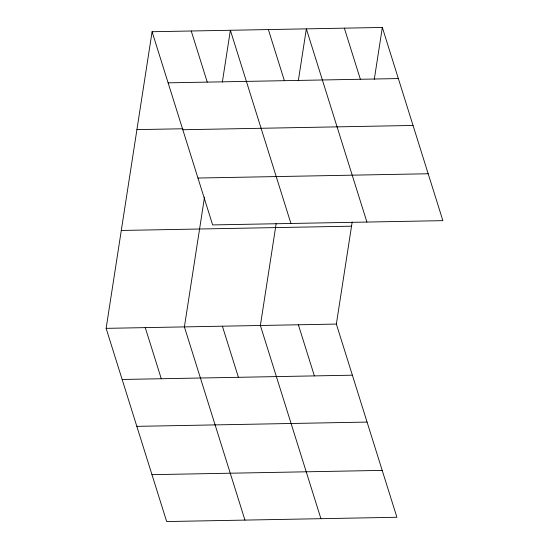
<?xml version="1.0" encoding="UTF-8"?>
<svg xmlns="http://www.w3.org/2000/svg" width="549" height="549" viewBox="0 0 549 549"><rect width="100%" height="100%" fill="white"/><g stroke="black" fill="none" stroke-linecap="round" stroke-linejoin="round"><path stroke-width="0.82" d="M352.184 221.988L336.359 324.075L396.906 517.275L166.663 521.55L106.122 328.35L152.094 31.725L382.337 27.45L442.878 220.65L212.641 224.925L152.094 31.725M204.523 197.077L184.402 326.902L244.943 520.095M222.338 82.144L230.374 30.27L290.922 223.47M276.202 223.402L260.377 325.488L320.925 518.688M298.32 80.73L306.356 28.864L366.904 222.057M374.294 79.324L382.337 27.45M168.118 82.837L398.354 78.569M136.921 129.612L182.872 128.761M182.81 129.729L413.047 125.453M197.949 178.034L428.186 173.758M121.288 230.463L351.532 226.188M106.122 328.35L336.359 324.075M122.139 379.469L352.376 375.193M136.831 426.353L367.075 422.078M151.97 474.665L382.214 470.39M344.347 28.157L360.364 79.269M268.365 29.564L284.389 80.682M298.368 324.782L314.392 375.9M191.237 30.998L207.254 82.117M222.393 326.195L238.41 377.307M145.259 327.623L161.276 378.741"/></g></svg>
